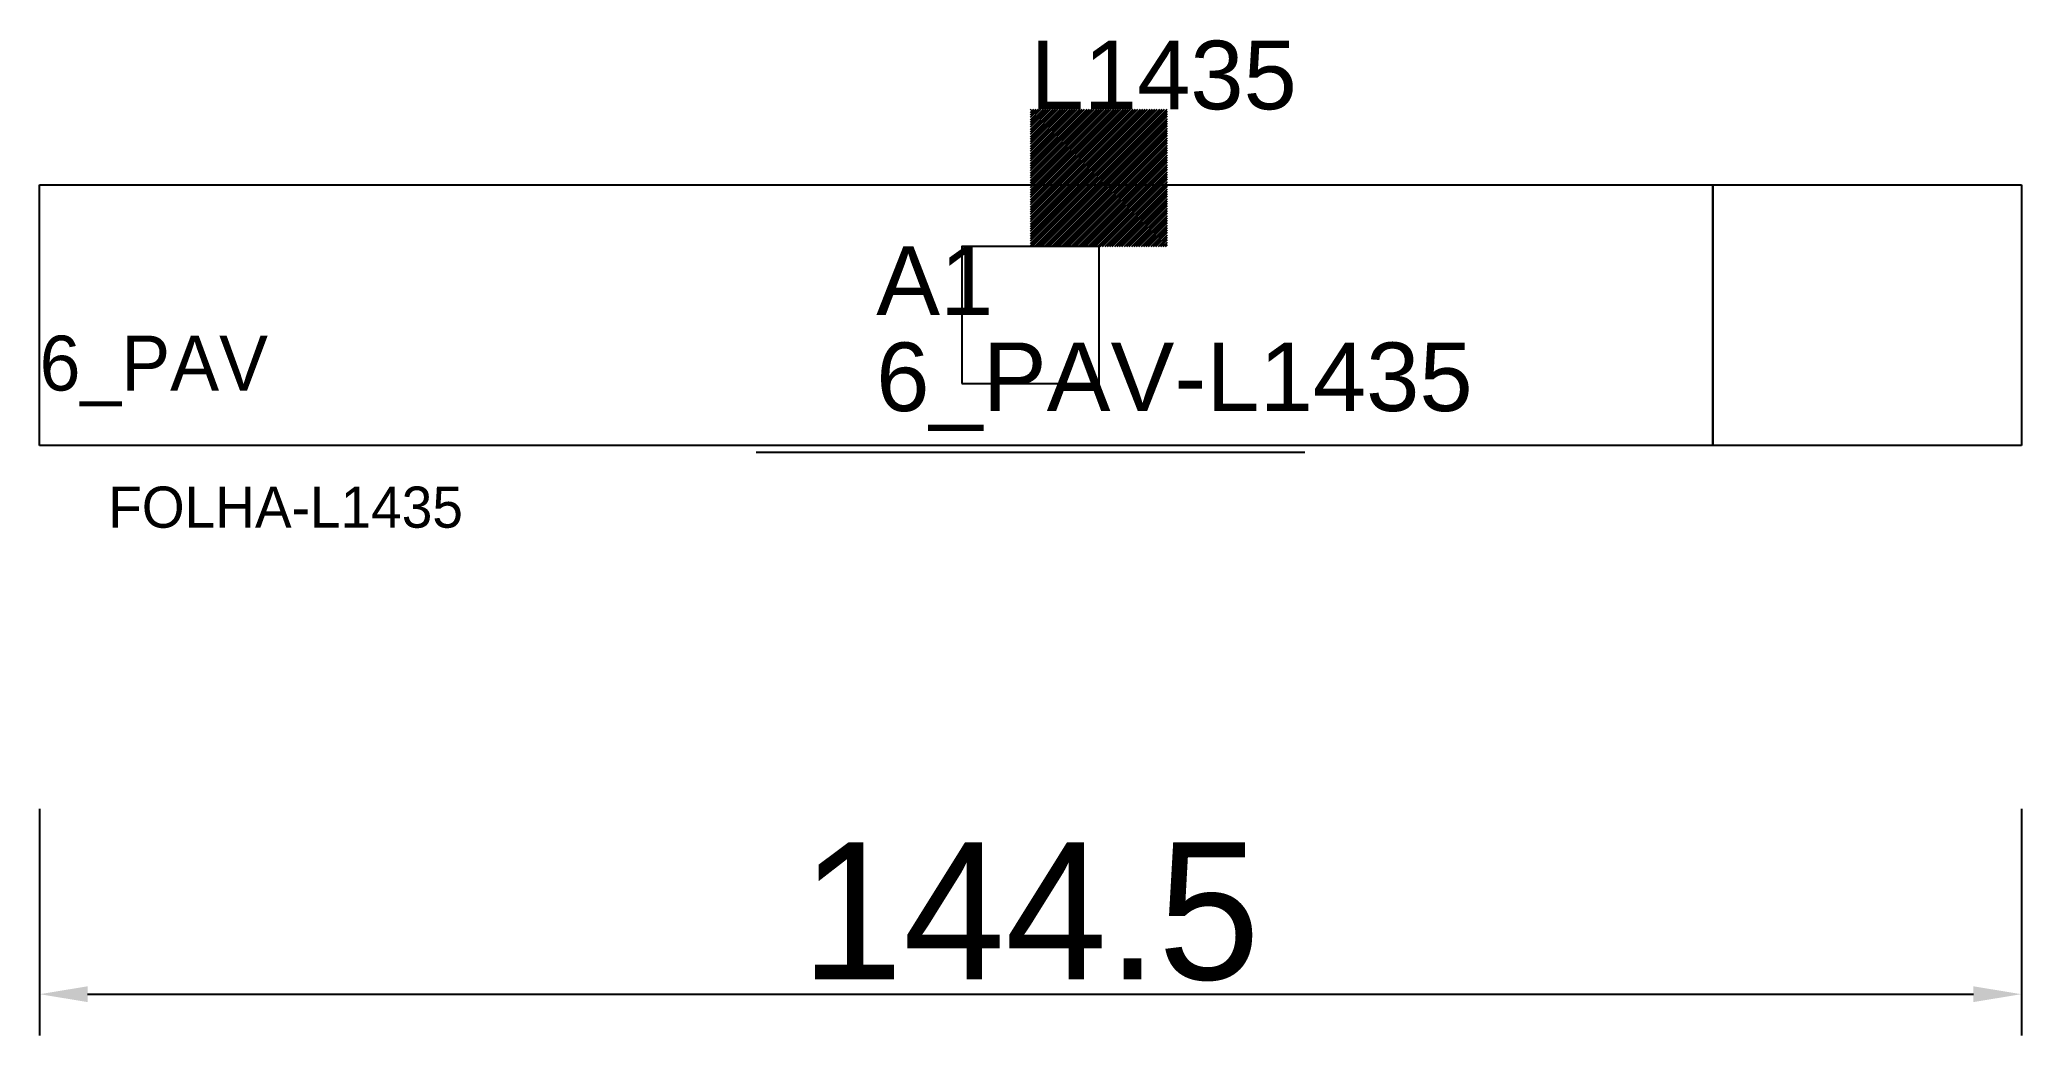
# Model space of a CAD drawing. Header units: metres. Extents: x 222 to 367, y 140 to 212.
import ezdxf

# ---------------------------------------------------------------- set-up
doc = ezdxf.new("R2010")
doc.units = ezdxf.units.M
for name, color, linetype in [('3', 3, 'CONTINUOUS'), ('AUX00', 7, 'CONTINUOUS'), ('COTA', 241, 'CONTINUOUS'), ('FOLHA', 255, 'CONTINUOUS'), ('Hachura', 251, 'CONTINUOUS'), ('NOMENCLATURA', 7, 'CONTINUOUS'), ('Nível', 160, 'CONTINUOUS'), ('Painéis', 200, 'CONTINUOUS'), ('Pilares', 5, 'CONTINUOUS'), ('REAPROVEITAMENTO', 251, 'CONTINUOUS'), ('SARR_2.2x7', 40, 'CONTINUOUS')]:
    doc.layers.add(name, color=color, linetype=linetype)
doc.styles.add('ARIAL', font='Arial.ttf')
doc.styles.add('STR_STANDARD', font='arial.ttf')
doc.dimstyles.new('EZ DXF', dxfattribs={"dimtxt": 10, "dimasz": 3.5, "dimexe": 3, "dimexo": 1.5, "dimgap": 1, "dimtad": 1, "dimdec": 1, "dimdsep": 46, "dimcen": 2.5, "dimazin": 3, "dimtfac": 1, "dimtmove": 0, "dimatfit": 3})

msp = doc.modelspace()

# ---------------------------------------------------------------- hatches: boundary and pattern name
at = {"layer": 'Hachura'}
h = msp.add_hatch(dxfattribs=at)
h.set_pattern_fill('ANSI31', scale=50)
h.paths.add_polyline_path([(222.2, 201.5), (366.7, 201.5), (366.7, 182.5), (222.2, 182.5)])
h = msp.add_hatch(dxfattribs=at)
h.set_pattern_fill('ANSI31', scale=50)
h.paths.add_polyline_path([(222.2, 201.5), (366.7, 201.5), (366.7, 182.5), (222.2, 182.5)])
at = {"layer": 'Reaproveitamento'}
h = msp.add_hatch(dxfattribs=at)
h.set_pattern_fill('SOLID')
h.paths.add_polyline_path([(294.45, 197), (304.45, 197), (304.45, 207), (294.45, 207)])
h = msp.add_hatch(dxfattribs=at)
h.set_pattern_fill('SOLID')
h.paths.add_polyline_path([(294.45, 197), (304.45, 197), (304.45, 207), (294.45, 207)])

# ---------------------------------------------------------------- linework, layer by layer
at = {"layer": '3'}
msp.add_lwpolyline([(344.2, 182.5), (344.2, 201.5)], close=True, dxfattribs=at)
msp.add_lwpolyline([(344.2, 182.5), (344.2, 201.5)], close=True, dxfattribs=at)
at = {"layer": 'Painéis', "color": 200}
for p, q in [((222.2, 201.5), (366.7, 201.5)), ((222.2, 182.5), (222.2, 201.5)), ((222.2, 201.5), (366.7, 201.5)), ((222.2, 182.5), (222.2, 201.5)), ((366.7, 201.5), (366.7, 182.5)), ((366.7, 201.5), (366.7, 182.5)), ((366.7, 182.5), (222.2, 182.5)), ((366.7, 182.5), (222.2, 182.5))]:
    msp.add_line(p, q, dxfattribs=at)
at = {"layer": 'Pilares'}
msp.add_lwpolyline([(289.45, 187), (299.45, 187), (299.45, 197), (289.45, 197)], close=True, dxfattribs=at)
msp.add_lwpolyline([(289.45, 187), (299.45, 187), (299.45, 197), (289.45, 197)], close=True, dxfattribs=at)
at = {"layer": 'SARR_2.2x7'}
msp.add_line((274.45, 182), (314.45, 182), dxfattribs=at)
msp.add_line((274.45, 182), (314.45, 182), dxfattribs=at)

# ---------------------------------------------------------------- texts
at = {"layer": '3', "style": 'STR_STANDARD'}
msp.add_text('A1', height=5, dxfattribs=at).set_placement((283.2, 192))
msp.add_text('A1', height=5, dxfattribs=at).set_placement((283.2, 192))
at = {"layer": 'AUX00', "style": 'STR_STANDARD'}
msp.add_text('6_PAV-L1435', height=5, dxfattribs=at).set_placement((283.2, 185))
msp.add_text('6_PAV-L1435', height=5, dxfattribs=at).set_placement((283.2, 185))
at = {"layer": 'FOLHA'}
msp.add_text('FOLHA-L1435', height=3, dxfattribs=at).set_placement((227.2, 176.5))
msp.add_text('FOLHA-L1435', height=3, dxfattribs=at).set_placement((227.2, 176.5))
at = {"layer": 'NOMENCLATURA', "insert": (294.45, 212), "char_height": 5, "attachment_point": 1, "style": 'ARIAL'}
msp.add_mtext('L1435', dxfattribs=at)
msp.add_mtext('L1435', dxfattribs=at)
at = {"layer": 'Nível'}
msp.add_text('6_PAV', height=4, dxfattribs=at).set_placement((222.2, 186.5))
msp.add_text('6_PAV', height=4, dxfattribs=at).set_placement((222.2, 186.5))

# ---------------------------------------------------------------- dimensions: what is measured, and where the dimension line sits
at = {"layer": 'COTA'}
msp.add_linear_dim(base=(222.2, 142.5), p1=(222.2, 157.5), p2=(366.7, 157.5), dimstyle='EZ DXF', dxfattribs=at).render()
msp.add_linear_dim(base=(222.2, 142.5), p1=(222.2, 157.5), p2=(366.7, 157.5), dimstyle='EZ DXF', dxfattribs=at).render()

doc.saveas('drawing.dxf')
